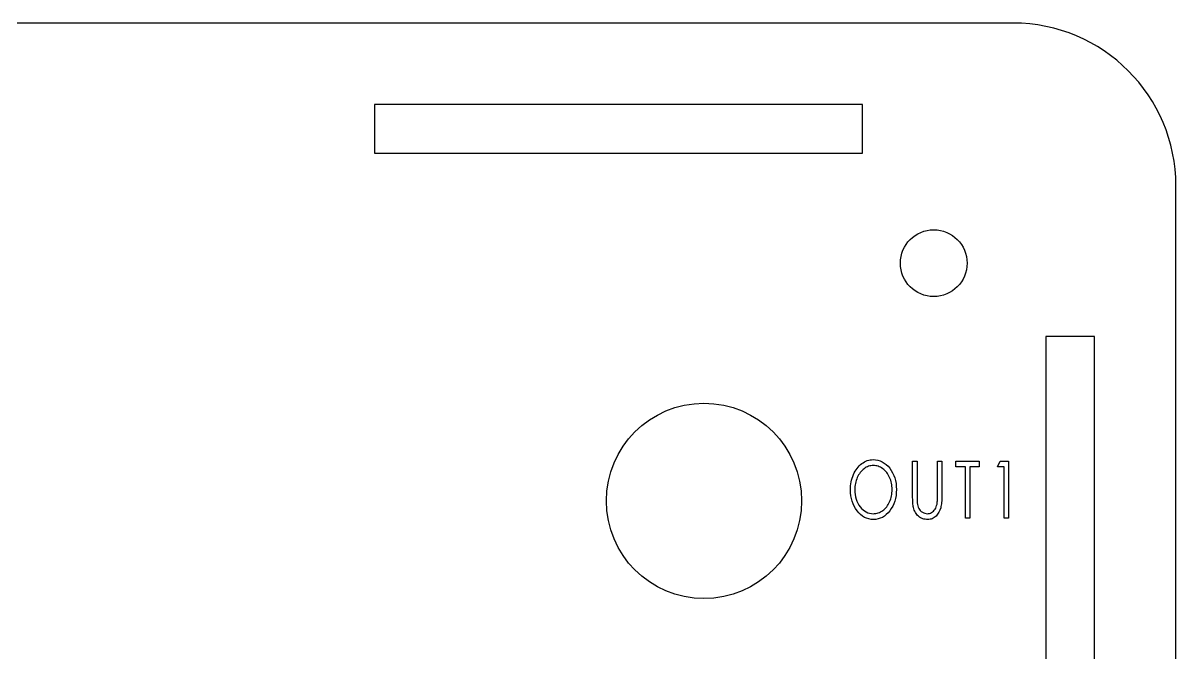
# Model space of a CAD drawing. Header units: millimetres. Extents: x 3 to 287, y -248 to -5.
# Drawn here: x 216.2 to 287, y -43.7 to -5 of the extents above; entities that cross this region are included whole.
import ezdxf

# ---------------------------------------------------------------- set-up
doc = ezdxf.new("R2010")
doc.units = ezdxf.units.MM
doc.layers.get('0').update_dxf_attribs({"lineweight": 25})

msp = doc.modelspace()

# ---------------------------------------------------------------- linework, layer by layer
at = {"color": 7, "linetype": 'Continuous', "lineweight": 25}
for p, q in [((277.004, -4.958), (157.004, -4.958)), ((267.754, -9.958), (237.754, -9.958)), ((237.754, -9.958), (237.754, -12.958)), ((267.754, -12.958), (267.754, -9.958)), ((237.754, -12.958), (267.754, -12.958)), ((287.004, -134.958), (287.004, -14.958)), ((282.004, -24.208), (279.004, -24.208)), ((279.004, -24.208), (279.004, -54.208)), ((282.004, -54.208), (282.004, -24.208))]:
    msp.add_line(p, q, dxfattribs=at)
at = {"color": 7, "linetype": 'Continuous', "flags": 128}
for points in [[(268.398, -31.782), (268.547, -31.791), (268.69, -31.815), (268.827, -31.857), (268.958, -31.915), (269.082, -31.99), (269.2, -32.081), (269.312, -32.189), (269.418, -32.314), (269.514, -32.451), (269.597, -32.594), (269.668, -32.746), (269.726, -32.906), (269.771, -33.073), (269.803, -33.248), (269.822, -33.431), (269.829, -33.621), (269.829, -33.621), (269.822, -33.809), (269.803, -33.991), (269.771, -34.165), (269.726, -34.332), (269.668, -34.492), (269.598, -34.644), (269.515, -34.789), (269.418, -34.926), (269.313, -35.052), (269.203, -35.16), (269.086, -35.253), (268.964, -35.328), (268.837, -35.387), (268.703, -35.428), (268.565, -35.453), (268.42, -35.462), (268.42, -35.462), (268.274, -35.453), (268.133, -35.428), (267.998, -35.387), (267.87, -35.329), (267.746, -35.254), (267.629, -35.162), (267.518, -35.053), (267.412, -34.928), (267.316, -34.792), (267.232, -34.648), (267.162, -34.496), (267.104, -34.339), (267.059, -34.174), (267.028, -34.002), (267.008, -33.823), (267.002, -33.638), (267.002, -33.638), (267.005, -33.513), (267.014, -33.39), (267.028, -33.269), (267.049, -33.151), (267.075, -33.035), (267.107, -32.922), (267.145, -32.81), (267.189, -32.702), (267.238, -32.596), (267.291, -32.498), (267.348, -32.404), (267.41, -32.317), (267.476, -32.236), (267.546, -32.16), (267.62, -32.09), (267.699, -32.026), (267.78, -31.969), (267.863, -31.92), (267.948, -31.878), (268.035, -31.843), (268.124, -31.817), (268.213, -31.798), (268.304, -31.786), (268.398, -31.782)], [(270.825, -31.872), (271.094, -31.872), (271.094, -31.872), (271.094, -33.969), (271.094, -33.969), (271.094, -34.058), (271.095, -34.138), (271.095, -34.21), (271.097, -34.272), (271.098, -34.326), (271.1, -34.371), (271.102, -34.407), (271.105, -34.435), (271.105, -34.435), (271.119, -34.533), (271.139, -34.623), (271.166, -34.705), (271.199, -34.778), (271.241, -34.844), (271.293, -34.905), (271.355, -34.96), (271.426, -35.01), (271.503, -35.05), (271.581, -35.08), (271.658, -35.097), (271.735, -35.103), (271.735, -35.103), (271.801, -35.098), (271.867, -35.085), (271.931, -35.062), (271.994, -35.03), (272.053, -34.989), (272.107, -34.942), (272.156, -34.888), (272.2, -34.827), (272.24, -34.759), (272.273, -34.683), (272.301, -34.602), (272.322, -34.513), (272.322, -34.513), (272.329, -34.475), (272.335, -34.429), (272.339, -34.374), (272.343, -34.311), (272.346, -34.238), (272.349, -34.157), (272.35, -34.067), (272.35, -33.969), (272.35, -33.969), (272.35, -31.872), (272.35, -31.872), (272.62, -31.872), (272.62, -31.872), (272.62, -33.986), (272.62, -33.986), (272.618, -34.1), (272.615, -34.209), (272.61, -34.313), (272.602, -34.41), (272.592, -34.502), (272.58, -34.588), (272.566, -34.67), (272.549, -34.745), (272.505, -34.884), (272.442, -35.015), (272.362, -35.136), (272.265, -35.248), (272.21, -35.298), (272.153, -35.341), (272.092, -35.378), (272.029, -35.409), (271.963, -35.432), (271.895, -35.449), (271.824, -35.458), (271.75, -35.462), (271.75, -35.462), (271.669, -35.458), (271.592, -35.449), (271.517, -35.433), (271.445, -35.411), (271.377, -35.383), (271.311, -35.348), (271.248, -35.307), (271.188, -35.26), (271.132, -35.207), (271.081, -35.151), (271.034, -35.09), (270.992, -35.024), (270.956, -34.956), (270.924, -34.882), (270.897, -34.805), (270.875, -34.724), (270.875, -34.724), (270.863, -34.668), (270.853, -34.601), (270.844, -34.524), (270.837, -34.437), (270.832, -34.339), (270.828, -34.232), (270.825, -34.114), (270.825, -33.986), (270.825, -33.986), (270.825, -31.872)], [(273.481, -32.231), (273.481, -31.872), (273.481, -31.872), (274.917, -31.872), (274.917, -31.872), (274.917, -32.231), (274.917, -32.231), (274.334, -32.231), (274.334, -32.231), (274.334, -35.372), (274.334, -35.372), (274.065, -35.372), (274.065, -35.372), (274.065, -32.231), (274.065, -32.231), (273.481, -32.231)], [(276.201, -31.872), (276.721, -31.872), (276.721, -31.872), (276.721, -35.372), (276.721, -35.372), (276.452, -35.372), (276.452, -35.372), (276.452, -32.231), (276.452, -32.231), (276.048, -32.231), (276.048, -32.231), (276.201, -31.872)], [(268.41, -32.141), (268.335, -32.144), (268.262, -32.154), (268.189, -32.169), (268.117, -32.191), (268.047, -32.22), (267.977, -32.254), (267.908, -32.295), (267.841, -32.342), (267.776, -32.394), (267.714, -32.451), (267.656, -32.512), (267.602, -32.577), (267.551, -32.646), (267.504, -32.72), (267.461, -32.798), (267.422, -32.881), (267.387, -32.967), (267.356, -33.055), (267.33, -33.146), (267.309, -33.239), (267.292, -33.335), (267.28, -33.433), (267.273, -33.533), (267.271, -33.636), (267.271, -33.636), (267.276, -33.788), (267.292, -33.933), (267.318, -34.072), (267.354, -34.205), (267.401, -34.332), (267.459, -34.454), (267.526, -34.569), (267.605, -34.678), (267.69, -34.778), (267.78, -34.864), (267.875, -34.937), (267.973, -34.996), (268.076, -35.043), (268.182, -35.076), (268.294, -35.097), (268.41, -35.103), (268.41, -35.103), (268.487, -35.1), (268.564, -35.091), (268.639, -35.076), (268.712, -35.054), (268.785, -35.026), (268.855, -34.994), (268.924, -34.954), (268.991, -34.908), (269.057, -34.857), (269.118, -34.801), (269.176, -34.741), (269.23, -34.677), (269.28, -34.608), (269.327, -34.534), (269.37, -34.456), (269.409, -34.374), (269.444, -34.288), (269.475, -34.199), (269.501, -34.109), (269.522, -34.015), (269.538, -33.92), (269.55, -33.823), (269.557, -33.722), (269.559, -33.62), (269.559, -33.62), (269.557, -33.518), (269.55, -33.419), (269.538, -33.322), (269.522, -33.227), (269.501, -33.136), (269.475, -33.047), (269.444, -32.96), (269.409, -32.875), (269.37, -32.793), (269.327, -32.716), (269.28, -32.643), (269.229, -32.575), (269.174, -32.51), (269.116, -32.45), (269.053, -32.394), (268.987, -32.342), (268.919, -32.295), (268.849, -32.254), (268.778, -32.22), (268.707, -32.191), (268.634, -32.169), (268.56, -32.154), (268.485, -32.144), (268.41, -32.141)]]:
    msp.add_lwpolyline(points, dxfattribs=at)
at = {"color": 7, "linetype": 'Continuous', "lineweight": 25}
for centre, radius in [((272.121, -19.709), 2.05), ((258.004, -34.318), 6)]:
    msp.add_circle(centre, radius, dxfattribs=at)
msp.add_arc((277.004, -14.958), 10, 0, 90, dxfattribs=at)

doc.saveas('drawing.dxf')
